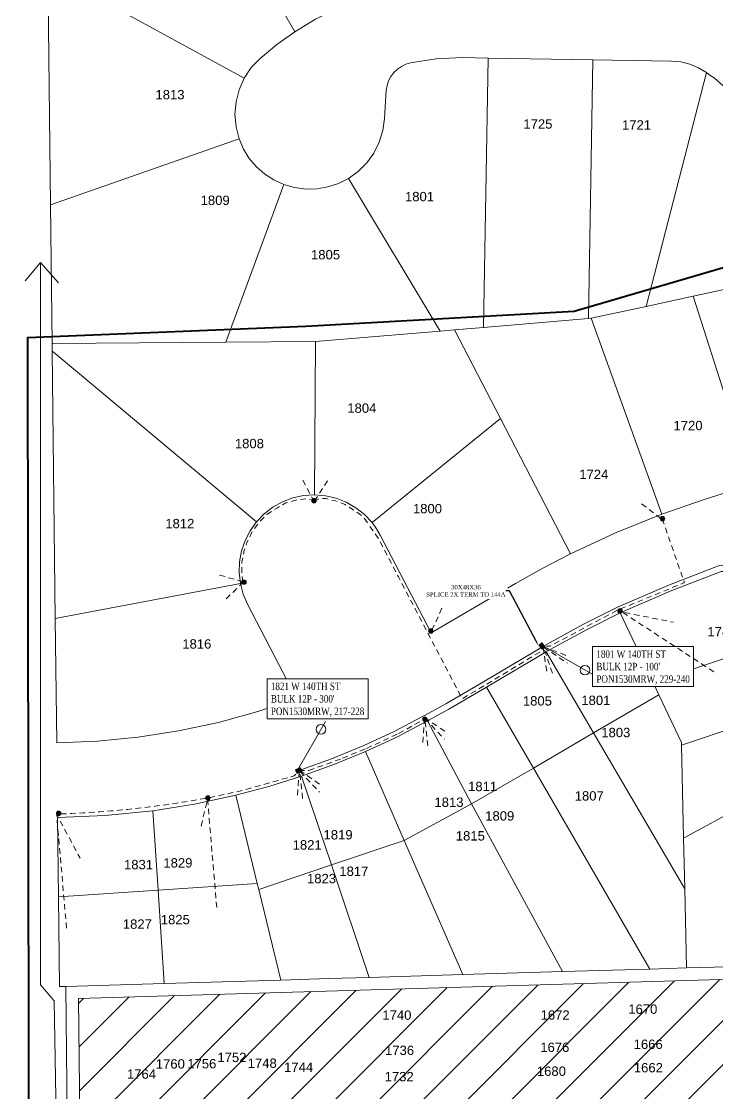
# Model space of a CAD drawing. Header units: feet. Extents: x 865220 to 5618803, y -2240498 to 1935234.
# Drawn here: x 2805746 to 2806304, y 966747 to 967606 of the extents above; entities that cross this region are included whole.
import ezdxf
from ezdxf import colors
from ezdxf.entities.mleader import LeaderData, LeaderLine
from ezdxf.enums import TextEntityAlignment as Align
from ezdxf.lldxf.tags import DXFTag
from ezdxf.math import Vec2, Vec3

# ---------------------------------------------------------------- set-up
doc = ezdxf.new("R2010")
doc.units = ezdxf.units.FT
doc.header["$LTSCALE"] = 0.015
doc.header["$MEASUREMENT"] = 0
doc.linetypes.add('DASHED', pattern=[5, 3, -2])
for name, color, linetype in [('144A', 112, '144A'), ('Dakota County Addresses', 7, 'Continuous'), ('Dakota County Parcels', 7, 'Continuous'), ('DETAIL', 7, 'Continuous'), ('DROP BURIED', 7, 'DASHED'), ('F1', 112, 'F1'), ('NOTES', 7, 'Continuous'), ('PROP_TEL', 6, 'Continuous'), ('TAIL', 1, 'MST'), ('TELEPHONE STRUCT-PROP', 6, 'Continuous'), ('TERMINALS', 7, 'Continuous')]:
    doc.layers.add(name, color=color, linetype=linetype)
doc.layers.add('RUNNING LINE (UNDERGROUND)', color=10, linetype='Continuous', lineweight=40)
doc.layers.add('WORK BOUNDARY', color=110, linetype='Continuous', lineweight=40)
doc.styles.add('Dimensions 100', font='arial.ttf')
doc.styles.add('Line', font='txt.shx', dxfattribs={"height": 3})
doc.styles.add('SIMPLEX', font='times.ttf', dxfattribs={"width": 0.8})
doc.styles.get("Standard").update_dxf_attribs({"font": 'times.ttf'})
doc.styles.add('Utilities', font='arial.ttf', dxfattribs={"height": 2.5})
tags = doc.linetypes.add('144A', pattern='A,80,-5,["144A",Line,S=1.5,R=0,X=0,Y=-1.5],-24', length=109).pattern_tags.tags
tags[6] = DXFTag(74, 10)
tags = doc.linetypes.add('BBF', pattern='A,100,-5,["BBF",Line,S=1,R=0,X=0,Y=-1.5],-12', length=117).pattern_tags.tags
tags[6] = DXFTag(74, 10)
tags = doc.linetypes.add('F1', pattern='A,15,-5,["F1",Line,S=1.5,R=0,X=0,Y=-1.5],-12', length=32).pattern_tags.tags
tags[6] = DXFTag(74, 10)
tags = doc.linetypes.add('MST', pattern='A,5,-5,5,-5,["TAIL",Line,S=1.5,R=0,X=0,Y=-1.5],-20', length=40).pattern_tags.tags
tags[10] = DXFTag(74, 10)

# ---------------------------------------------------------------- blocks, each defined once
blk = doc.blocks.new('ACMAP_ANN_TEMPLATE_Dakota County Addresses')
at = {"layer": 'Dakota County Addresses', "style": 'Dimensions 100'}
blk.add_attdef('DakotaCountyAddress', text='', height=50, dxfattribs=at).set_placement((0, 0), align=Align.CENTER)
blk = doc.blocks.new('NEW HH')
at = {"ltscale": 40, "true_color": 0xffffff}
h = blk.add_hatch(color=7, dxfattribs=at)
h.dxf.hatch_style = 1
h.paths.add_polyline_path([(-0.061, -0.031, 0.414214), (-0.046, -0.046), (0.046, -0.046, 0.414214), (0.061, -0.031), (0.061, 0.031, 0.414214), (0.046, 0.046), (-0.046, 0.046, 0.414214), (-0.061, 0.031)])
at = {"layer": 'RUNNING LINE (UNDERGROUND)', "color": 6, "lineweight": 0, "const_width": 0.005, "flags": 128}
blk.add_lwpolyline([(-0.061, 0.031), (-0.061, -0.031, 0.414214), (-0.046, -0.046), (0.046, -0.046, 0.414214), (0.061, -0.031), (0.061, 0.031, 0.414214), (0.046, 0.046), (-0.046, 0.046, 0.414214)], format="xyb", close=True, dxfattribs=at)
at = {"layer": 'TELEPHONE STRUCT-PROP', "color": 18, "true_color": 0x000000, "style": 'Utilities'}
blk.add_text('HH', height=0.05, dxfattribs=at).set_placement((0, 0), align=Align.MIDDLE_CENTER)
blk = doc.blocks.new('Proposed FlowerPot')
at = {"lineweight": 5, "ltscale": 100, "true_color": 0xffffff}
h = blk.add_hatch(color=7, dxfattribs=at)
h.dxf.hatch_style = 1
h.paths.add_polyline_path([(-0.06, 0, 0.414214), (0, -0.06, 0.414214), (0.06, 0, 0.414214), (0, 0.06, 0.414214)])
at = {"lineweight": 5, "ltscale": 100}
blk.add_circle((0, 0), 0.0604, dxfattribs=at)
at = {"layer": 'RUNNING LINE (UNDERGROUND)', "color": 6, "lineweight": 5, "const_width": 0.00907, "flags": 128}
blk.add_lwpolyline([(-0.06, 0, -0.414214), (0, 0.06, -0.414214), (0.06, 0, -0.414214), (0, -0.06, -0.414214), (-0.06, 0)], format="xyb", dxfattribs=at)
at = {"color": 18, "linetype": 'ByBlock', "lineweight": 5, "ltscale": 100, "true_color": 0x000000, "style": 'Dimensions 100'}
blk.add_text('F', height=0.0744, dxfattribs=at).set_placement((-0.029, -0.037))
blk = doc.blocks.new('TERMINAL')
at = {"lineweight": 5, "ltscale": 0.5, "flags": 128}
blk.add_lwpolyline([(-0.07, -0.65), (-0.07, 44.75)], dxfattribs=at)
at = {"lineweight": 5, "ltscale": 0.5}
blk.add_circle((-0.07, 37.61), 3.83, dxfattribs=at)

msp = doc.modelspace()

# ---------------------------------------------------------------- hatches: boundary and pattern name
at = {"layer": 'NOTES', "lineweight": 5, "ltscale": 100}
h = msp.add_hatch(dxfattribs=at)
h.set_pattern_fill('ANSI31', color=30, scale=200)
edge = h.paths.add_edge_path()
edge.add_arc((2805562.9, 967567.77), 1316.08, 280.27088, 289.14718)
edge.add_arc((2807121.93, 963448.79), 3088.79, 104.28152, 111.40668, ccw=False)
edge.add_line((2806359.96, 966442.13), (2806839.68, 966548.74))
edge.add_arc((2807023.88, 965534.63), 1030.7, 90.12884, 100.29437, ccw=False)
edge.add_arc((2807001.49, 967056.18), 491.26, 272.3417, 336.23602)
edge.add_line((2807451.09, 966858.21), (2807114.79, 966859))
edge.add_line((2807114.79, 966859), (2806712.47, 966850.16))
edge.add_line((2806712.47, 966850.16), (2805791.33, 966822.85))
edge.add_line((2805791.33, 966822.85), (2805797.56, 966272.78))

# ---------------------------------------------------------------- linework, layer by layer
at = {"layer": '144A', "lineweight": 5, "ltscale": 100, "flags": 128}
msp.add_lwpolyline([(2806163.47, 967104.7), (2806164.04, 967105.03), (2806169.72, 967108.25), (2806196.43, 967122.89), (2806223.76, 967136.58), (2806264.05, 967154.05), (2806306.04, 967170.26), (2806308.09, 967170.03), (2806308.54, 967170.05), (2806308.99, 967170.13), (2806309.87, 967170.46), (2806459.07, 967217.94), (2806520.25, 967237.41), (2806617.23, 967268.27), (2806702, 967295.25), (2806829.15, 967335.72), (2806885.67, 967353.7), (2806911.88, 967361.27), (2806944.95, 967368.67), (2806978.46, 967373.84), (2807012.22, 967376.77), (2807040.55, 967377.46), (2807068.85, 967376.57), (2807097.08, 967374.1), (2807130.04, 967369.15), (2807162.62, 967362.06), (2807192.73, 967353.43), (2807222.26, 967342.98), (2807251.07, 967330.68), (2807279.07, 967316.66), (2807306.57, 967300.63), (2807333.02, 967282.93), (2807358.28, 967263.57), (2807426.82, 967198.29), (2807479.01, 967145.42), (2807487.42, 967137.12), (2807510.54, 967116.27), (2807534.92, 967096.99), (2807560.56, 967079.28), (2807687.84, 966997.48), (2807627.45, 966869.95), (2807583.78, 966777.8), (2807566.9, 966744.66), (2807548.18, 966712.61), (2807527.63, 966681.7), (2807501.8, 966649.28), (2807441.06, 966603.34), (2807415.15, 966579.47), (2807388.06, 966557.17), (2807359.77, 966536.41), (2807330.36, 966517.26), (2807299.94, 966499.78), (2807268.59, 966484.03), (2807235.27, 966469.62), (2807201.18, 966457.16), (2807166.43, 966446.69), (2807131.13, 966438.23), (2807095.4, 966431.83), (2807059.37, 966427.5), (2807023.1, 966425.25), (2807009.91, 966424.96), (2806963.7, 966423.16), (2806917.56, 966418.9), (2806794.27, 966400.82), (2806764.53, 966517.33)], dxfattribs=at)
at = {"layer": 'Dakota County Parcels', "lineweight": 5}
for p, q in [((2805853.34, 967792.65), (2805964.81, 967597.76)), ((2805766.97, 967646.91), (2805924.33, 967560.53)), ((2805769.1, 967459.17), (2805766.97, 967646.91)), ((2806099.36, 967577.07), (2806119.92, 967576.73)), ((2806116.32, 967360.79), (2806119.92, 967576.73)), ((2806119.92, 967576.73), (2806203.89, 967575.32)), ((2806200.44, 967367.9), (2806203.89, 967575.32)), ((2806203.89, 967575.32), (2806266.88, 967574.27)), ((2806246.54, 967377.62), (2806295.01, 967565.03)), ((2806301.11, 967560.9), (2806313.41, 967550.04)), ((2806036.81, 967528.16), (2806038.15, 967550.89)), ((2805769.1, 967459.17), (2805920.27, 967511.89)), ((2806007.84, 967480.24), (2806081.44, 967357.84)), ((2805909.59, 967348.85), (2805956.19, 967475.35)), ((2805770.37, 967347.78), (2805769.1, 967459.17)), ((2806284.45, 967385.84), (2806366.9, 967403.72)), ((2806246.54, 967377.62), (2806284.45, 967385.84)), ((2806284.45, 967385.84), (2806332.36, 967235.32)), ((2806202.48, 967368.33), (2806246.54, 967377.62)), ((2806116.32, 967360.79), (2806200.44, 967367.9)), ((2806200.44, 967367.9), (2806202.48, 967368.33)), ((2806202.48, 967368.33), (2806259.27, 967211.16)), ((2805981.6, 967349.4), (2806081.44, 967357.84)), ((2806081.44, 967357.84), (2806092.97, 967358.82)), ((2806092.97, 967358.82), (2806116.32, 967360.79)), ((2806092.97, 967358.82), (2806129.78, 967287.71)), ((2805770.95, 967347.79), (2805909.59, 967348.85)), ((2805981.6, 967349.4), (2805909.59, 967348.85)), ((2805980.65, 967226.54), (2805981.6, 967349.4)), ((2805770.37, 967347.78), (2805770.95, 967347.79)), ((2805770.44, 967341.85), (2805770.37, 967347.78)), ((2805772.87, 967127.51), (2805770.44, 967341.85)), ((2805770.44, 967341.85), (2805772.86, 967339.83)), ((2805772.86, 967339.83), (2805934.15, 967205.03)), ((2806026.81, 967204.31), (2806129.78, 967287.71)), ((2806129.78, 967287.71), (2806185.89, 967179.32)), ((2806293.29, 967222.89), (2806332.36, 967235.32)), ((2806293.29, 967222.89), (2806259.27, 967211.16)), ((2805772.87, 967127.51), (2805921.23, 967155.45)), ((2806074.22, 967115.93), (2806141.97, 967155.56)), ((2805926.98, 967138.83), (2805966.38, 967063.23)), ((2805774.01, 967027.83), (2805772.87, 967127.51)), ((2806252.27, 967076.19), (2806225.87, 967132.05)), ((2806166.55, 967100.7), (2806204.51, 967035.76)), ((2806252.27, 967076.19), (2806328.41, 967101.85)), ((2806256.89, 967066.4), (2806252.27, 967076.19)), ((2806118.75, 967072.47), (2806156.29, 967007.56)), ((2806204.51, 967035.76), (2806256.89, 967066.4)), ((2806275, 967028.08), (2806256.89, 967066.4)), ((2806071.19, 967045.42), (2806106.52, 966978.87)), ((2806275.05, 967025.83), (2806332.27, 967045.12)), ((2806156.29, 967007.56), (2806204.51, 967035.76)), ((2806204.51, 967035.76), (2806277.56, 966910.86)), ((2806275.05, 967025.83), (2806275, 967028.08)), ((2806276.68, 966951.28), (2806275.05, 967025.83)), ((2806021.61, 967020.79), (2806052.63, 966949.63)), ((2806106.52, 966978.87), (2806156.29, 967007.56)), ((2806156.29, 967007.56), (2806249.47, 966846.44)), ((2805970.32, 967001.02), (2805994.24, 966929.95)), ((2806276.68, 966951.28), (2806358.98, 966996.28)), ((2805917.64, 966985.79), (2805934.86, 966914.91)), ((2806052.63, 966949.63), (2806106.52, 966978.87)), ((2806106.52, 966978.87), (2806179.51, 966844.37)), ((2805851.03, 966973.32), (2805855.23, 966909.66)), ((2805775.41, 966904.4), (2805774.69, 966967.84)), ((2805994.24, 966929.95), (2806052.63, 966949.63)), ((2806052.63, 966949.63), (2806099.55, 966842)), ((2806277.56, 966910.86), (2806276.68, 966951.28)), ((2805935.97, 966910.34), (2805994.24, 966929.95)), ((2805994.24, 966929.95), (2806024.59, 966839.77)), ((2805855.23, 966909.66), (2805934.86, 966914.91)), ((2805934.86, 966914.91), (2805935.97, 966910.34)), ((2805935.97, 966910.34), (2805953.63, 966837.67)), ((2806278.95, 966847.31), (2806277.56, 966910.86)), ((2805855.23, 966909.66), (2805775.41, 966904.4)), ((2805776.23, 966832.41), (2805775.41, 966904.4)), ((2805855.23, 966909.66), (2805860.16, 966834.9)), ((2806024.59, 966839.77), (2806099.55, 966842)), ((2806099.55, 966842), (2806179.51, 966844.37)), ((2806179.51, 966844.37), (2806249.47, 966846.44)), ((2806249.47, 966846.44), (2806278.95, 966847.31)), ((2806278.95, 966847.31), (2806323.93, 966848.65)), ((2805781.22, 966832.56), (2805860.16, 966834.9)), ((2805860.16, 966834.9), (2805953.63, 966837.67)), ((2805953.63, 966837.67), (2805992.1, 966838.81)), ((2805992.1, 966838.81), (2806024.59, 966839.77)), ((2805776.23, 966832.41), (2805781.22, 966832.56)), ((2805787.69, 966260.88), (2805781.22, 966832.56))]:
    msp.add_line(p, q, dxfattribs=at)
for points in [[(2806035.83, 967629.32), (2806017.17, 967623.63), (2805999.04, 967616.43), (2805981.54, 967607.79), (2805964.81, 967597.76)], [(2805964.81, 967597.76), (2805950.54, 967587.62), (2805937.04, 967576.47)], [(2805937.04, 967576.47), (2805930, 967569.04), (2805924.33, 967560.53)], [(2806057.65, 967572.88), (2806053.9, 967571.73), (2806050.37, 967570.02), (2806047.15, 967567.77), (2806044.33, 967565.05), (2806041.97, 967561.92), (2806040.12, 967558.46), (2806038.84, 967554.75), (2806038.15, 967550.89)], [(2806099.36, 967577.07), (2806078.38, 967576.19), (2806057.65, 967572.88)], [(2806295.01, 967565.03), (2806288.58, 967568.91), (2806281.64, 967571.78), (2806274.35, 967573.58), (2806266.88, 967574.27)], [(2806301.11, 967560.9), (2806297.93, 967562.78), (2806295.01, 967565.03)], [(2805924.33, 967560.53), (2805920.25, 967551.35), (2805917.76, 967541.63), (2805916.92, 967531.62), (2805917.77, 967521.62), (2805920.27, 967511.89)], [(2806007.84, 967480.24), (2806015.72, 967485.89), (2806022.58, 967492.75), (2806028.25, 967500.61), (2806032.59, 967509.29), (2806035.46, 967518.55), (2806036.81, 967528.16)], [(2805920.27, 967511.89), (2805923.78, 967503.81), (2805928.44, 967496.32), (2805934.14, 967489.6), (2805940.76, 967483.79), (2805948.17, 967479), (2805956.19, 967475.35)], [(2805956.19, 967475.35), (2805964.78, 967472.9), (2805973.64, 967471.75), (2805982.57, 967471.93), (2805991.37, 967473.43), (2805999.86, 967476.22), (2806007.84, 967480.24)], [(2806074.22, 967115.93), (2806033.39, 967194.28), (2806030.35, 967199.46), (2806026.81, 967204.31), (2806020.77, 967210.73), (2806013.86, 967216.2), (2806006.22, 967220.59), (2805998.02, 967223.83), (2805989.43, 967225.82), (2805980.65, 967226.54), (2805971.85, 967225.96), (2805963.24, 967224.1), (2805954.99, 967220.99), (2805947.29, 967216.71), (2805940.29, 967211.35), (2805934.15, 967205.03)], [(2806259.27, 967211.16), (2806222.16, 967196.21), (2806185.89, 967179.32)], [(2805934.15, 967205.03), (2805929.02, 967197.86), (2805924.98, 967190.03), (2805922.14, 967181.68), (2805920.55, 967173.02), (2805920.24, 967164.21), (2805921.23, 967155.45)], [(2806403.41, 967194.98), (2806311.49, 967165.72), (2806310.34, 967165.3), (2806309.14, 967165.07), (2806307.91, 967165.02), (2806306.7, 967165.15), (2806265.95, 967149.43), (2806225.87, 967132.05), (2806198.75, 967118.46), (2806172.16, 967103.88), (2806166.55, 967100.7), (2806118.75, 967072.47), (2806088.55, 967054.81), (2806071.19, 967045.42), (2806046.73, 967032.43), (2806021.61, 967020.79), (2805996.17, 967010.37), (2805970.32, 967001.02), (2805944.14, 966992.86), (2805917.64, 966985.79), (2805884.5, 966978.67), (2805851.03, 966973.32)], [(2806185.89, 967179.32), (2806163.74, 967167.79), (2806141.97, 967155.56)], [(2805921.23, 967155.45), (2805923.5, 967146.93), (2805926.98, 967138.83)], [(2805774.01, 967027.83), (2805806.73, 967029.14), (2805839.33, 967032.31), (2805871.7, 967037.32), (2805903.73, 967044.16), (2805935.33, 967052.81), (2805966.38, 967063.23)], [(2805774.69, 966967.84), (2805812.94, 966969.45), (2805851.03, 966973.32)]]:
    msp.add_lwpolyline(points, dxfattribs=at)
at = {"layer": 'DROP BURIED', "lineweight": 5, "ltscale": 100}
for points in [[(2805991.08, 967237.94), (2805980.3, 967221.09), (2805971.1, 967238.85)], [(2806242.97, 967219.33), (2806258.94, 967207.29)], [(2805904.64, 967162.25), (2805923.87, 967156.75), (2805909.5, 967142.84)], [(2806082.82, 967135.7), (2806075.17, 967118.65)], [(2806166.87, 967085.31), (2806163.99, 967105.11), (2806182.57, 967097.71)], [(2806171.47, 967083.61), (2806164.42, 967104.42), (2806183.51, 967091.59)], [(2806067.45, 967028.16), (2806069, 967048.1), (2806085.49, 967036.79)], [(2806071.56, 967025.48), (2806069.27, 967047.34), (2806085.06, 967030.61)], [(2805967.04, 966985.85), (2805968.59, 967005.79), (2805985.08, 966994.48)], [(2805971.15, 966983.17), (2805968.86, 967005.03), (2805984.65, 966988.3)], [(2805889.8, 966961.1), (2805894.95, 966982.46), (2805902.54, 966893.11)]]:
    msp.add_lwpolyline(points, dxfattribs=at)
at = {"layer": 'DROP BURIED', "lineweight": 5, "ltscale": 100, "flags": 128}
for points in [[(2805923.35, 967156.66), (2805922.52, 967163.05), (2805922.52, 967172.54), (2805924.28, 967181.98), (2805926.53, 967188.26), (2805930.83, 967197.18), (2805936.29, 967204.78), (2805942.46, 967210.71), (2805950.96, 967216.17), (2805957.66, 967220.15), (2805966.65, 967222.62), (2805973.87, 967223.45), (2805979.15, 967222.27)], [(2805980.4, 967221.16), (2805984.37, 967223.53), (2805990.18, 967223.53), (2805997.55, 967221.66), (2806005.27, 967218.77), (2806012.2, 967214.37), (2806019.56, 967209.02), (2806024.59, 967202.22)], [(2805781.89, 966879.16), (2805773.97, 966970.35), (2805792.74, 966935.38)]]:
    msp.add_lwpolyline(points, dxfattribs=at)
msp.add_lwpolyline([(2805777.28, 966970.85, 0.046458), (2805918.62, 966988.55), (2805946.06, 966996.07), (2805964.47, 967001.38), (2805967.58, 967004.56)], format="xyb", dxfattribs=at)
at = {"layer": 'F1', "color": 30, "linetype": 'BBF', "lineweight": 5, "ltscale": 150, "flags": 128}
for points in [[(2804315.34, 965387.58), (2804408.78, 965389.37), (2804530.01, 965392.29), (2804794.9, 965400.64), (2805059.9, 965408.39), (2805345.89, 965416.74), (2805670.05, 965422.91), (2805670.05, 965626.97), (2805670.11, 965662.03), (2805659.62, 966129.34), (2805756.45, 966130.05), (2805781.68, 966126.42), (2805781.68, 966263.94), (2805772.05, 966820.85), (2805761.02, 966833.83), (2805761.02, 967412.76)], [(2805748.62, 967398.1), (2805761.02, 967412.76), (2805775.5, 967396.48)]]:
    msp.add_lwpolyline(points, dxfattribs=at)
at = {"layer": 'NOTES', "color": 30, "lineweight": 5, "ltscale": 100, "flags": 128}
msp.add_lwpolyline([(2805797.56, 966272.78, 0.03875), (2805994.56, 966324.5, -0.031099), (2806359.96, 966442.13), (2806839.68, 966548.74, -0.044385), (2807021.56, 966565.33, 0.286246), (2807451.09, 966858.21), (2807114.79, 966859), (2806712.47, 966850.16), (2805791.33, 966822.85)], format="xyb", close=True, dxfattribs=at)
at = {"layer": 'TAIL', "lineweight": 5, "ltscale": 100, "flags": 128}
msp.add_lwpolyline([(2805970.65, 967006.46), (2805994.37, 967015.04), (2806019.61, 967025.37), (2806044.51, 967036.91), (2806066.7, 967048.62), (2806068.83, 967049.83), (2806086.1, 967059.17), (2806116.22, 967076.78), (2806163.47, 967104.7)], dxfattribs=at)
at = {"layer": 'WORK BOUNDARY', "ltscale": 50, "flags": 128}
msp.add_lwpolyline([(2807686.5, 967583.3), (2807462.31, 967560.62), (2807393.36, 967552.97), (2806899.2, 967572.11), (2806620.71, 967499.97), (2806189.02, 967373.56), (2805973.81, 967361.47), (2805750.65, 967352.51), (2805752.26, 966183.31), (2806202.41, 966338.85), (2806847.23, 966473.19), (2807113.07, 966494.62), (2807306.03, 966576.03), (2807460.39, 966708.86), (2807626.44, 967043.75), (2807752.96, 967243.14), (2807837.54, 967355.22), (2807678.49, 967581.97)], dxfattribs=at)

# ---------------------------------------------------------------- block references
at = {"lineweight": 5, "xscale": 40.00000000000001, "yscale": 40.00000000000001, "zscale": 40.00000000000001}
for p, rotation in [((2806163.13, 967105.39), 307.9857553958204), ((2805968.02, 967005.61), 23.77039528531211)]:
    msp.add_blockref('NEW HH', p, dxfattribs=dict(at, rotation=rotation))
at = {"layer": 'Dakota County Addresses', "lineweight": 5, "xscale": 0.15, "yscale": 0.15, "zscale": 0.15}
for p, values in [((2805864.82, 967543.66), {'DakotaCountyAddress': '1813'}), ((2806159.84, 967520.13), {'DakotaCountyAddress': '1725'}), ((2806238.93, 967519.39), {'DakotaCountyAddress': '1721'}), ((2806064.91, 967461.94), {'DakotaCountyAddress': '1801'}), ((2805901.06, 967458.96), {'DakotaCountyAddress': '1809'}), ((2805989.57, 967415.34), {'DakotaCountyAddress': '1805'}), ((2806018.65, 967292.39), {'DakotaCountyAddress': '1804'}), ((2806280.23, 967278.41), {'DakotaCountyAddress': '1720'}), ((2805928.51, 967263.97), {'DakotaCountyAddress': '1808'}), ((2806204.63, 967239.25), {'DakotaCountyAddress': '1724'}), ((2806071.28, 967211.79), {'DakotaCountyAddress': '1800'}), ((2805872.71, 967199.82), {'DakotaCountyAddress': '1812'}), ((2806307.38, 967113.12), {'DakotaCountyAddress': '1747'}), ((2805886.34, 967103.33), {'DakotaCountyAddress': '1816'}), ((2806159.45, 967057.7), {'DakotaCountyAddress': '1805'}), ((2806206.3, 967058.12), {'DakotaCountyAddress': '1801'}), ((2806222.31, 967032.31), {'DakotaCountyAddress': '1803'}), ((2806115.5, 966989.06), {'DakotaCountyAddress': '1811'}), ((2806201.02, 966981.52), {'DakotaCountyAddress': '1807'}), ((2806088.53, 966976.43), {'DakotaCountyAddress': '1813'}), ((2806129.24, 966965.48), {'DakotaCountyAddress': '1809'}), ((2805999.6, 966950.34), {'DakotaCountyAddress': '1819'}), ((2806105.68, 966949.49), {'DakotaCountyAddress': '1815'}), ((2805974.85, 966942.24), {'DakotaCountyAddress': '1821'}), ((2805839.59, 966926.44), {'DakotaCountyAddress': '1831'}), ((2805871.17, 966927.83), {'DakotaCountyAddress': '1829'}), ((2806012.26, 966921.11), {'DakotaCountyAddress': '1817'}), ((2805986.36, 966915.25), {'DakotaCountyAddress': '1823'}), ((2805838.67, 966878.74), {'DakotaCountyAddress': '1827'}), ((2805869.11, 966882.37), {'DakotaCountyAddress': '1825'}), ((2806243.96, 966810.56), {'DakotaCountyAddress': '1670'}), ((2806046.77, 966805.76), {'DakotaCountyAddress': '1740'}), ((2806173.65, 966805.86), {'DakotaCountyAddress': '1672'}), ((2806248.27, 966782.41), {'DakotaCountyAddress': '1666'}), ((2806048.92, 966777.53), {'DakotaCountyAddress': '1736'}), ((2806173.39, 966780), {'DakotaCountyAddress': '1676'}), ((2805865.1, 966766.66), {'DakotaCountyAddress': '1760'}), ((2805890.34, 966766.83), {'DakotaCountyAddress': '1756'}), ((2805914.5, 966771.93), {'DakotaCountyAddress': '1752'}), ((2805938.79, 966767.23), {'DakotaCountyAddress': '1748'}), ((2805841.97, 966758.52), {'DakotaCountyAddress': '1764'}), ((2805967.98, 966764.02), {'DakotaCountyAddress': '1744'}), ((2806048.62, 966756.46), {'DakotaCountyAddress': '1732'}), ((2806170.67, 966760.83), {'DakotaCountyAddress': '1680'}), ((2806248.43, 966763.63), {'DakotaCountyAddress': '1662'})]:
    msp.add_blockref('ACMAP_ANN_TEMPLATE_Dakota County Addresses', p, dxfattribs=at).add_auto_attribs(values)
at = {"layer": 'PROP_TEL', "lineweight": 5, "xscale": 30, "yscale": 30, "zscale": 30}
for p, rotation in [((2805980.32, 967221.94), 12.28533827887872), ((2806259.78, 967207.45), 30.95173578144631), ((2805924.11, 967156.59), 12.28533827887872), ((2806225.71, 967133.54), 30.95173578144631), ((2806073.99, 967117.5), 30.95173578144631), ((2806069.22, 967046.82), 30.95173578144631), ((2805895.21, 966983.52), 30.95173578144631), ((2805775.52, 966971.29), 30.95173578144631)]:
    msp.add_blockref('Proposed FlowerPot', p, dxfattribs=dict(at, rotation=rotation))
at = {"layer": 'TERMINALS', "lineweight": 5, "ltscale": 0.5}
for p, rotation in [((2806164.97, 967104.81), 239.9999999999999), ((2805967.16, 967005.99), 329.9999999999999)]:
    msp.add_blockref('TERMINAL', p, dxfattribs=dict(at, rotation=rotation))

# ---------------------------------------------------------------- next in the draw order: texts
at = {"layer": 'TERMINALS', "lineweight": 5, "ltscale": 0.5, "char_height": 6, "attachment_point": 1, "style": 'SIMPLEX', "bg_fill": 19, "box_fill_scale": 1.5, "bg_fill_color": 256, "bg_fill_transparency": 0}
for s, insert in [("1801 W 140TH ST\\PBULK 12P - 100'\\PPON1530MRW, 229-240", (2806206.73, 967101.94)), ("1821 W 140TH ST\\PBULK 12P - 300'\\PPON1530MRW, 217-228", (2805945.71, 967076.07))]:
    msp.add_mtext(s, dxfattribs=dict(at, insert=insert))

# ---------------------------------------------------------------- next in the draw order: linework, layer by layer
at = {"layer": 'DROP BURIED', "lineweight": 5, "ltscale": 100, "flags": 128}
for points in [[(2806259.57, 967207.22), (2806277.33, 967156.21), (2806223.49, 967134.09), (2806169.31, 967105.2), (2806166.84, 967105.36)], [(2806025.11, 967201.34), (2806031.28, 967192.73), (2806047.97, 967160.83), (2806063.74, 967130.59), (2806076.73, 967106.11), (2806099.08, 967063.12), (2806128.56, 967080.67), (2806161.97, 967100.99), (2806163.67, 967105.03)], [(2806300.86, 967084.73), (2806227.3, 967132.66), (2806268.7, 967124.41)]]:
    msp.add_lwpolyline(points, dxfattribs=at)
at = {"layer": 'DROP BURIED', "lineweight": 5, "ltscale": 100}
msp.add_lwpolyline([(2805968.22, 967005.64), (2805976.14, 967005.64), (2806003.27, 967015.45), (2806022.4, 967023.38), (2806048.14, 967035.22), (2806069.4, 967046.97)], dxfattribs=at)

# ---------------------------------------------------------------- next in the draw order: leaders
at = {"layer": 'DETAIL', "lineweight": 5, "ltscale": 5}
ml = msp.add_multileader_mtext('Standard', dxfattribs=at)
ml.set_content('30X48X36\\PSPLICE 2X TERM TO 144A', color=256)
ml.set_leader_properties()
ml.build(insert=Vec2(0, 0))
ml.multileader.update_dxf_attribs({"has_text_frame": 1, "text_left_attachment_type": 2, "text_right_attachment_type": 2, "dogleg_length": 3})
ctx = ml.context
ctx.base_point, ctx.char_height, ctx.landing_gap_size, ctx.plane_origin = Vec3(2806070.12, 967149.59), 3.5, 1.5, Vec3(2806184.55, 967138.58)
ctx.left_attachment, ctx.right_attachment, ctx.text_align_type = 2, 2, 1
notes = []
notes.append((ctx, [(0, (1, 1, 0), (2806137.18, 967149.59), (-1, 0), 3, [(0, [(2806160.29, 967105.63)], 0, [])])]))
ctx.mtext.insert, ctx.mtext.alignment, ctx.mtext.flow_direction = Vec3(2806102.15, 967154.3), 2, 5
ctx.mtext.has_bg_fill, ctx.mtext.bg_color, ctx.mtext.bg_scale_factor, ctx.mtext.bg_transparency, ctx.mtext.use_window_bg_color = 1, -1027028792, 1.5, 0, 1
for ctx, leaders in notes:
    for number, flags, end, landing, length, lines in leaders:
        leader = LeaderData()
        leader.index, (leader.has_last_leader_line, leader.has_dogleg_vector, leader.attachment_direction) = number, flags
        leader.last_leader_point, leader.dogleg_vector, leader.dogleg_length = Vec3(end), Vec3(landing), length
        for number, points, colour, breaks in lines:
            line = LeaderLine()
            line.index, line.vertices, line.color, line.breaks = number, Vec3.list(points), colors.encode_raw_color(colour), breaks
            leader.lines.append(line)
        ctx.leaders.append(leader)

doc.saveas('drawing.dxf')
